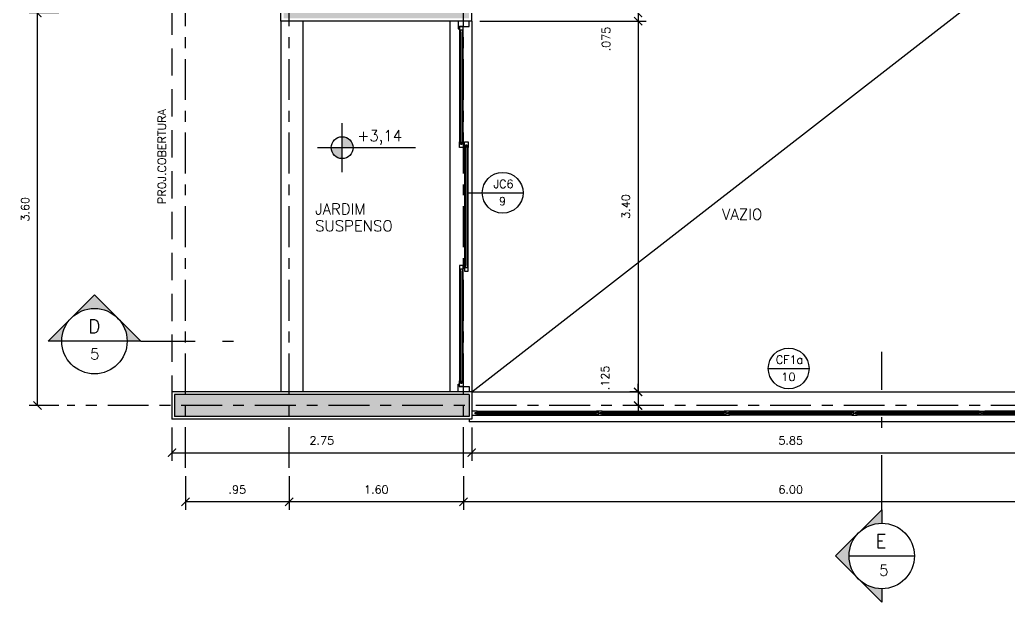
# Model space of a CAD drawing. Header units: millimetres. Extents: x 146.1 to 229.1, y 124.7 to 156.6.
# Drawn here: x 146.98 to 156.04, y 126.38 to 131.72 of the extents above; entities that cross this region are included whole.
import ezdxf
from ezdxf.enums import TextEntityAlignment as Align

# ---------------------------------------------------------------- set-up
doc = ezdxf.new("R2010")
doc.units = ezdxf.units.MM
for name, pattern in [('CENTER', [0.6, 0.375, -0.075, 0.075, -0.075]), ('DASHDOT', [1, 0.5, -0.25, 0, -0.25]), ('HIDDEN', [0.375, 0.25, -0.125])]:
    doc.linetypes.add(name, pattern=pattern)
for name, color, linetype in [('ALV', 5, 'Continuous'), ('CAIX', 2, 'Continuous'), ('CAIXN', 7, 'Continuous'), ('COTAS', 1, 'Continuous'), ('EIXOS', 141, 'CENTER'), ('LPROJ', 7, 'HIDDEN'), ('LVISTA02', 1, 'Continuous'), ('NOTAS', 2, 'Continuous'), ('REVEST', 2, 'Continuous'), ('SOLID', 8, 'Continuous'), ('TEXT', 3, 'Continuous')]:
    doc.layers.add(name, color=color, linetype=linetype)
doc.styles.add('100-50', font='romans.shx', dxfattribs={"height": 0.125})
doc.styles.add('60-50', font='romans.shx', dxfattribs={"height": 0.075})
doc.styles.add('80-50', font='romans.shx', dxfattribs={"height": 0.1})
doc.dimstyles.new('50', dxfattribs={"dimtxt": 0.1, "dimasz": 2.5, "dimexe": 1.25, "dimexo": 0.625, "dimgap": 0.075, "dimtad": 1, "dimzin": 0, "dimdsep": 46, "dimtxsty": '60-50', "dimcen": 2.5, "dimclrt": 3, "dimadec": 0, "dimazin": 0, "dimtfac": 1, "dimtmove": 0, "dimatfit": 3, "dimfxl": 1, "dimarcsym": 0})

# ---------------------------------------------------------------- blocks, each defined once
blk = doc.blocks.new('_ARCHTICK')
at = {"color": 0, "linetype": 'ByBlock', "const_width": 0.15}
blk.add_lwpolyline([(-0.5, -0.5), (0.5, 0.5)], dxfattribs=at)
blk = doc.blocks.new('*D4')
at = {"color": 0, "linetype": 'ByBlock'}
for p, q in [((151.0451, 127.226), (151.0451, 126.9154)), ((157.0451, 126.9904), (151.0451, 126.9904))]:
    blk.add_line(p, q, dxfattribs=at)
at = {"layer": 'DEFPOINTS', "color": 0, "linetype": 'ByBlock'}
for p in [(151.0451, 127.301), (157.0451, 127.301), (151.0451, 126.9904)]:
    blk.add_point(p, dxfattribs=at)
at = {"color": 0, "linetype": 'ByBlock', "xscale": 0.075, "yscale": 0.075, "zscale": 0.075, "rotation": 180}
blk.add_blockref('_ARCHTICK', (151.0451, 126.9904), dxfattribs=at)
at = {"color": 0, "linetype": 'ByBlock', "xscale": 0.075, "yscale": 0.075, "zscale": 0.075}
blk.add_blockref('_ARCHTICK', (157.0451, 126.9904), dxfattribs=at)
at = {"color": 3, "linetype": 'ByBlock', "insert": (154.0451, 127.1029), "char_height": 0.075, "attachment_point": 5, "style": '60-50'}
blk.add_mtext('6.00', dxfattribs=at)
blk = doc.blocks.new('*D5')
at = {"color": 0, "linetype": 'ByBlock'}
for p, q in [((149.4451, 127.226), (149.4451, 126.9154)), ((151.0451, 126.9904), (149.4451, 126.9904))]:
    blk.add_line(p, q, dxfattribs=at)
at = {"layer": 'DEFPOINTS', "color": 0, "linetype": 'ByBlock'}
for p in [(149.4451, 127.301), (151.0451, 127.301), (149.4451, 126.9904)]:
    blk.add_point(p, dxfattribs=at)
at = {"color": 0, "linetype": 'ByBlock', "xscale": 0.075, "yscale": 0.075, "zscale": 0.075, "rotation": 180}
blk.add_blockref('_ARCHTICK', (149.4451, 126.9904), dxfattribs=at)
at = {"color": 0, "linetype": 'ByBlock', "xscale": 0.075, "yscale": 0.075, "zscale": 0.075}
blk.add_blockref('_ARCHTICK', (151.0451, 126.9904), dxfattribs=at)
at = {"color": 3, "linetype": 'ByBlock', "insert": (150.2451, 127.1029), "char_height": 0.075, "attachment_point": 5, "style": '60-50'}
blk.add_mtext('1.60', dxfattribs=at)
blk = doc.blocks.new('*D6')
at = {"color": 0, "linetype": 'ByBlock'}
for p, q in [((148.4951, 127.226), (148.4951, 126.9154)), ((149.4451, 126.9904), (148.4951, 126.9904))]:
    blk.add_line(p, q, dxfattribs=at)
at = {"layer": 'DEFPOINTS', "color": 0, "linetype": 'ByBlock'}
for p in [(148.4951, 127.301), (149.4451, 127.301), (148.4951, 126.9904)]:
    blk.add_point(p, dxfattribs=at)
at = {"color": 0, "linetype": 'ByBlock', "xscale": 0.075, "yscale": 0.075, "zscale": 0.075, "rotation": 180}
blk.add_blockref('_ARCHTICK', (148.4951, 126.9904), dxfattribs=at)
at = {"color": 0, "linetype": 'ByBlock', "xscale": 0.075, "yscale": 0.075, "zscale": 0.075}
blk.add_blockref('_ARCHTICK', (149.4451, 126.9904), dxfattribs=at)
at = {"color": 3, "linetype": 'ByBlock', "insert": (148.9701, 127.1029), "char_height": 0.075, "attachment_point": 5, "style": '60-50'}
blk.add_mtext('.95', dxfattribs=at)
blk = doc.blocks.new('*D13')
at = {"color": 0, "linetype": 'ByBlock'}
for p, q in [((147.3346, 131.7871), (147.0617, 131.7871)), ((147.1367, 128.1871), (147.1367, 131.7871)), ((147.3346, 128.1871), (147.0617, 128.1871))]:
    blk.add_line(p, q, dxfattribs=at)
at = {"layer": 'DEFPOINTS', "color": 0, "linetype": 'ByBlock'}
for p in [(147.1367, 131.7871), (147.4096, 131.7871), (147.4096, 128.1871)]:
    blk.add_point(p, dxfattribs=at)
at = {"color": 0, "linetype": 'ByBlock', "xscale": 0.075, "yscale": 0.075, "zscale": 0.075}
for p, rotation in [((147.1367, 131.7871), 90), ((147.1367, 128.1871), 270)]:
    blk.add_blockref('_ARCHTICK', p, dxfattribs=dict(at, rotation=rotation))
at = {"color": 3, "linetype": 'ByBlock', "insert": (147.0242, 129.9871), "char_height": 0.075, "attachment_point": 5, "rotation": 90, "style": '60-50'}
blk.add_mtext('3.60', dxfattribs=at)
blk = doc.blocks.new('*D97')
at = {"color": 0, "linetype": 'ByBlock'}
for p, q in [((156.9701, 127.9871), (156.9701, 127.6795)), ((151.1201, 127.7545), (156.9701, 127.7545))]:
    blk.add_line(p, q, dxfattribs=at)
at = {"layer": 'DEFPOINTS', "color": 0, "linetype": 'ByBlock'}
for p in [(151.1201, 128.0621), (156.9701, 128.0621), (156.9701, 127.7545)]:
    blk.add_point(p, dxfattribs=at)
at = {"color": 0, "linetype": 'ByBlock', "xscale": 0.075, "yscale": 0.075, "zscale": 0.075, "rotation": 180}
blk.add_blockref('_ARCHTICK', (151.1201, 127.7545), dxfattribs=at)
at = {"color": 0, "linetype": 'ByBlock', "xscale": 0.075, "yscale": 0.075, "zscale": 0.075}
blk.add_blockref('_ARCHTICK', (156.9701, 127.7545), dxfattribs=at)
at = {"color": 3, "linetype": 'ByBlock', "insert": (154.0451, 127.867), "char_height": 0.075, "attachment_point": 5, "style": '60-50'}
blk.add_mtext('5.85', dxfattribs=at)
blk = doc.blocks.new('*D100')
at = {"color": 0, "linetype": 'ByBlock'}
for p, q in [((148.3701, 127.9871), (148.3701, 127.6795)), ((151.1201, 127.9871), (151.1201, 127.6795)), ((148.3701, 127.7545), (151.1201, 127.7545))]:
    blk.add_line(p, q, dxfattribs=at)
at = {"layer": 'DEFPOINTS', "color": 0, "linetype": 'ByBlock'}
for p in [(148.3701, 128.0621), (151.1201, 128.0621), (151.1201, 127.7545)]:
    blk.add_point(p, dxfattribs=at)
at = {"color": 0, "linetype": 'ByBlock', "xscale": 0.075, "yscale": 0.075, "zscale": 0.075, "rotation": 180}
blk.add_blockref('_ARCHTICK', (148.3701, 127.7545), dxfattribs=at)
at = {"color": 0, "linetype": 'ByBlock', "xscale": 0.075, "yscale": 0.075, "zscale": 0.075}
blk.add_blockref('_ARCHTICK', (151.1201, 127.7545), dxfattribs=at)
at = {"color": 3, "linetype": 'ByBlock', "insert": (149.7451, 127.867), "char_height": 0.075, "attachment_point": 5, "style": '60-50'}
blk.add_mtext('2.75', dxfattribs=at)
blk = doc.blocks.new('*D102')
at = {"color": 0, "linetype": 'ByBlock'}
for p, q in [((152.6452, 131.7871), (152.6452, 131.8621)), ((152.6452, 131.7871), (152.6452, 131.7121)), ((151.1951, 131.7121), (152.7202, 131.7121)), ((152.6452, 131.7121), (152.6452, 131.6371))]:
    blk.add_line(p, q, dxfattribs=at)
at = {"layer": 'DEFPOINTS', "color": 0, "linetype": 'ByBlock'}
for p in [(152.6452, 131.7871), (151.1201, 131.7121), (152.6452, 131.7121)]:
    blk.add_point(p, dxfattribs=at)
at = {"color": 0, "linetype": 'ByBlock', "xscale": 0.075, "yscale": 0.075, "zscale": 0.075}
for p, rotation in [((152.6452, 131.7871), 270), ((152.6452, 131.7121), 90)]:
    blk.add_blockref('_ARCHTICK', p, dxfattribs=dict(at, rotation=rotation))
at = {"color": 3, "linetype": 'ByBlock', "insert": (152.3518, 131.548), "char_height": 0.075, "attachment_point": 5, "rotation": 90, "style": '60-50'}
blk.add_mtext('.075', dxfattribs=at)
blk = doc.blocks.new('*D103')
at = {"color": 0, "linetype": 'ByBlock'}
for p, q in [((152.6452, 131.7121), (152.6452, 128.3121)), ((152.6393, 128.3121), (152.5702, 128.3121))]:
    blk.add_line(p, q, dxfattribs=at)
at = {"layer": 'DEFPOINTS', "color": 0, "linetype": 'ByBlock'}
for p in [(151.1201, 131.7121), (152.6452, 128.3121), (152.7143, 128.3121)]:
    blk.add_point(p, dxfattribs=at)
at = {"color": 0, "linetype": 'ByBlock', "xscale": 0.075, "yscale": 0.075, "zscale": 0.075}
for p, rotation in [((152.6452, 131.7121), 90), ((152.6452, 128.3121), 270)]:
    blk.add_blockref('_ARCHTICK', p, dxfattribs=dict(at, rotation=rotation))
at = {"color": 3, "linetype": 'ByBlock', "insert": (152.5327, 130.0121), "char_height": 0.075, "attachment_point": 5, "rotation": 90, "style": '60-50'}
blk.add_mtext('3.40', dxfattribs=at)
blk = doc.blocks.new('*D104')
at = {"color": 0, "linetype": 'ByBlock'}
for p, q in [((152.6452, 128.3121), (152.6452, 128.3871)), ((152.6452, 128.3121), (152.6452, 128.1871)), ((152.5743, 128.1871), (152.5702, 128.1871)), ((152.6452, 128.1871), (152.6452, 128.1121))]:
    blk.add_line(p, q, dxfattribs=at)
at = {"layer": 'DEFPOINTS', "color": 0, "linetype": 'ByBlock'}
for p in [(152.7143, 128.3121), (152.6452, 128.1871), (152.6493, 128.1871)]:
    blk.add_point(p, dxfattribs=at)
at = {"color": 0, "linetype": 'ByBlock', "xscale": 0.075, "yscale": 0.075, "zscale": 0.075}
for p, rotation in [((152.6452, 128.3121), 270), ((152.6452, 128.1871), 90)]:
    blk.add_blockref('_ARCHTICK', p, dxfattribs=dict(at, rotation=rotation))
at = {"color": 3, "linetype": 'ByBlock', "insert": (152.3433, 128.4399), "char_height": 0.075, "attachment_point": 5, "rotation": 90, "style": '60-50'}
blk.add_mtext('.125', dxfattribs=at)

msp = doc.modelspace()

# ---------------------------------------------------------------- hatches: boundary and pattern name
at = {"layer": 'NOTAS'}
h = msp.add_hatch(color=1, dxfattribs=at)
h.paths.add_polyline_path([(149.9311, 130.4519), (149.9311, 130.5519), (149.8311, 130.5519, 0.414214)])
h.paths.add_polyline_path([(149.9311, 130.6519), (149.9311, 130.5519), (150.0311, 130.5519, 0.414214)])
h = msp.add_hatch(color=1, dxfattribs=at)
h.paths.add_polyline_path([(147.8719, 128.9897), (147.6598, 129.2019), (147.4477, 128.9897, -0.414214)])
h.paths.add_polyline_path([(147.4477, 128.9897), (147.2355, 128.7776), (147.3598, 128.7776, -0.198912)])
h.paths.add_polyline_path([(147.9598, 128.7776), (148.0841, 128.7776), (147.8719, 128.9897, -0.198912)])
h = msp.add_hatch(color=1, dxfattribs=at)
h.paths.add_polyline_path([(154.6681, 127.0197), (154.456, 126.8076), (154.6681, 126.5954, -0.414214)])
h.paths.add_polyline_path([(154.6681, 126.5954), (154.8802, 126.3833), (154.8802, 126.5076, -0.198912)])
h.paths.add_polyline_path([(154.8802, 127.1076), (154.8802, 127.2318), (154.6681, 127.0197, -0.198912)])
at = {"layer": 'SOLID'}
h = msp.add_hatch(color=256, dxfattribs=at)
h.paths.add_polyline_path([(148.5951, 138.7371), (148.3951, 138.7371), (148.3951, 134.6371), (150.9951, 134.6371), (150.9951, 134.6046), (151.0951, 134.6046), (151.0951, 134.6371), (151.1451, 134.6371), (151.1451, 134.7371), (148.5951, 134.7371)])
h.paths.add_polyline_path([(149.4951, 132.9971), (149.6067, 132.9971), (149.6067, 133.0871), (149.3951, 133.0871), (149.3951, 131.7371), (151.0951, 131.7371), (151.0951, 133.6546), (150.9951, 133.6546), (150.9951, 133.0871), (150.7381, 133.0871), (150.7381, 132.9971), (150.9951, 132.9971), (150.9951, 131.8371), (149.4951, 131.8371)])
h.paths.add_polyline_path([(148.3951, 128.2871), (148.3951, 128.0871), (151.0951, 128.0871), (151.0951, 128.2871)])

# ---------------------------------------------------------------- linework, layer by layer
at = {"layer": 'ALV'}
for p, q in [((151.0951, 128.2871), (148.3951, 128.2871)), ((148.3951, 128.2871), (148.3951, 128.0871)), ((151.0951, 128.2871), (151.0951, 128.0871)), ((151.0951, 128.0871), (148.3951, 128.0871))]:
    msp.add_line(p, q, dxfattribs=at)
at = {"layer": 'CAIX'}
for p, q in [((151.0426, 131.6621), (151.0076, 131.6621)), ((151.0076, 131.6621), (151.0076, 131.6121)), ((151.0176, 131.6121), (151.0176, 131.6321)), ((151.0176, 131.6321), (151.0326, 131.6321)), ((151.0326, 131.6321), (151.0326, 131.6121)), ((151.0426, 131.6121), (151.0426, 131.6621)), ((151.0076, 131.6121), (151.0176, 131.6121)), ((151.0176, 131.6121), (151.0176, 130.6038)), ((151.0326, 131.6121), (151.0326, 130.6038)), ((151.0326, 131.6121), (151.0426, 131.6121)), ((151.0626, 129.4704), (151.0626, 130.5538)), ((151.0776, 129.4704), (151.0776, 130.5538)), ((151.0176, 128.4121), (151.0176, 129.4204)), ((151.0326, 128.4121), (151.0326, 129.4204)), ((151.0076, 128.3621), (151.0076, 128.4121)), ((151.0076, 128.4121), (151.0176, 128.4121)), ((151.0426, 128.3621), (151.0076, 128.3621)), ((151.0176, 128.4121), (151.0176, 128.3921)), ((151.0176, 128.3921), (151.0326, 128.3921)), ((151.0326, 128.3921), (151.0326, 128.4121)), ((151.0326, 128.4121), (151.0426, 128.4121)), ((151.0426, 128.4121), (151.0426, 128.3621)), ((151.1201, 128.1346), (151.1201, 128.0996)), ((151.1701, 128.1346), (151.1201, 128.1346)), ((151.1201, 128.0996), (151.1701, 128.0996)), ((151.1501, 128.1096), (151.1501, 128.1246)), ((151.1501, 128.1246), (151.1701, 128.1246)), ((151.1701, 128.1096), (151.1501, 128.1096)), ((151.1701, 128.1246), (151.1701, 128.1346)), ((151.1701, 128.1246), (152.2651, 128.1246)), ((151.1701, 128.1096), (152.2651, 128.1096)), ((151.1701, 128.0996), (151.1701, 128.1096)), ((152.3151, 128.1346), (152.2651, 128.1346)), ((152.2651, 128.1246), (152.2651, 128.1346)), ((152.2851, 128.1246), (152.2651, 128.1246)), ((152.2651, 128.0996), (152.2651, 128.1096)), ((152.2651, 128.1096), (152.2851, 128.1096)), ((152.2651, 128.0996), (152.3151, 128.0996)), ((152.2851, 128.1096), (152.2851, 128.1246)), ((152.2951, 128.1246), (152.3151, 128.1246)), ((152.2951, 128.1096), (152.2951, 128.1246)), ((152.3151, 128.1096), (152.2951, 128.1096)), ((152.3151, 128.1246), (152.3151, 128.1346)), ((152.3151, 128.1246), (153.4351, 128.1246)), ((152.3151, 128.1096), (153.4351, 128.1096)), ((152.3151, 128.0996), (152.3151, 128.1096)), ((153.4851, 128.1346), (153.4351, 128.1346)), ((153.4351, 128.1246), (153.4351, 128.1346)), ((153.4551, 128.1246), (153.4351, 128.1246)), ((153.4351, 128.0996), (153.4351, 128.1096)), ((153.4351, 128.1096), (153.4551, 128.1096)), ((153.4351, 128.0996), (153.4851, 128.0996)), ((153.4551, 128.1096), (153.4551, 128.1246)), ((153.4651, 128.1246), (153.4851, 128.1246)), ((153.4651, 128.1096), (153.4651, 128.1246)), ((153.4851, 128.1096), (153.4651, 128.1096)), ((153.4851, 128.1246), (153.4851, 128.1346)), ((154.6051, 128.1246), (153.4851, 128.1246)), ((154.6051, 128.1096), (153.4851, 128.1096)), ((153.4851, 128.0996), (153.4851, 128.1096)), ((154.6551, 128.1346), (154.6051, 128.1346)), ((154.6051, 128.1246), (154.6051, 128.1346)), ((154.6251, 128.1246), (154.6051, 128.1246)), ((154.6051, 128.0996), (154.6051, 128.1096)), ((154.6051, 128.1096), (154.6251, 128.1096)), ((154.6051, 128.0996), (154.6551, 128.0996)), ((154.6251, 128.1096), (154.6251, 128.1246)), ((154.6351, 128.1246), (154.6551, 128.1246)), ((154.6351, 128.1096), (154.6351, 128.1246)), ((154.6551, 128.1096), (154.6351, 128.1096)), ((154.6551, 128.1246), (154.6551, 128.1346)), ((155.7751, 128.1246), (154.6551, 128.1246)), ((155.7751, 128.1096), (154.6551, 128.1096)), ((154.6551, 128.0996), (154.6551, 128.1096)), ((155.7751, 128.1346), (155.8251, 128.1346)), ((155.7751, 128.1246), (155.7751, 128.1346)), ((155.7951, 128.1246), (155.7751, 128.1246)), ((155.7751, 128.0996), (155.7751, 128.1096)), ((155.7751, 128.1096), (155.7951, 128.1096)), ((155.8251, 128.0996), (155.7751, 128.0996)), ((155.7951, 128.1096), (155.7951, 128.1246)), ((155.8051, 128.1096), (155.8051, 128.1246)), ((155.8051, 128.1246), (155.8251, 128.1246)), ((155.8251, 128.1096), (155.8051, 128.1096)), ((155.8251, 128.1246), (155.8251, 128.1346)), ((156.9201, 128.1246), (155.8251, 128.1246)), ((156.9201, 128.1096), (155.8251, 128.1096)), ((155.8251, 128.0996), (155.8251, 128.1096))]:
    msp.add_line(p, q, dxfattribs=at)
at = {"layer": 'CAIX', "color": 1}
for p, q in [((151.1701, 128.1346), (152.2651, 128.1346)), ((151.1701, 128.0996), (152.2651, 128.0996)), ((152.3151, 128.1346), (153.4351, 128.1346)), ((152.3151, 128.0996), (153.4351, 128.0996)), ((154.6051, 128.1346), (153.4851, 128.1346)), ((154.6051, 128.0996), (153.4851, 128.0996)), ((155.7751, 128.1346), (154.6551, 128.1346)), ((155.7751, 128.0996), (154.6551, 128.0996)), ((156.9201, 128.1346), (155.8251, 128.1346)), ((156.9201, 128.0996), (155.8251, 128.0996))]:
    msp.add_line(p, q, dxfattribs=at)
at = {"layer": 'CAIX'}
for points in [[(150.9951, 131.7121), (150.9951, 131.6421), (151.0051, 131.6421), (151.0051, 131.6621), (151.0951, 131.6621), (151.0951, 131.7121)], [(150.9951, 128.3121), (150.9951, 128.3821), (151.0051, 128.3821), (151.0051, 128.3621), (151.0951, 128.3621), (151.0951, 128.3121)]]:
    msp.add_lwpolyline(points, dxfattribs=at)
for points in [[(151.0326, 130.5838), (151.0326, 130.6038), (151.0426, 130.6038), (151.0426, 130.5538), (151.0076, 130.5538), (151.0076, 130.6038), (151.0176, 130.6038), (151.0176, 130.5838)], [(151.0626, 130.5738), (151.0626, 130.5538), (151.0526, 130.5538), (151.0526, 130.6038), (151.0876, 130.6038), (151.0876, 130.5538), (151.0776, 130.5538), (151.0776, 130.5738)], [(151.0326, 129.4404), (151.0326, 129.4204), (151.0426, 129.4204), (151.0426, 129.4704), (151.0076, 129.4704), (151.0076, 129.4204), (151.0176, 129.4204), (151.0176, 129.4404)], [(151.0626, 129.4504), (151.0626, 129.4704), (151.0526, 129.4704), (151.0526, 129.4204), (151.0876, 129.4204), (151.0876, 129.4704), (151.0776, 129.4704), (151.0776, 129.4504)]]:
    msp.add_lwpolyline(points, close=True, dxfattribs=at)
at = {"layer": 'CAIXN', "color": 8, "ltscale": 0.5}
for p, q in [((151.0776, 130.138), (151.5909, 130.138)), ((153.8395, 128.5267), (154.2135, 128.5267))]:
    msp.add_line(p, q, dxfattribs=at)
for centre in [(151.4039, 130.138), (154.0265, 128.5267)]:
    msp.add_circle(centre, 0.187, dxfattribs=at)
at = {"layer": 'EIXOS'}
for p, q in [((148.4951, 127.6148), (148.4951, 141.1004)), ((149.4451, 127.6148), (149.4451, 135.472)), ((151.0451, 127.6148), (151.0451, 135.5225)), ((168.4063, 128.1871), (147.4096, 128.1871))]:
    msp.add_line(p, q, dxfattribs=at)
at = {"layer": 'LPROJ'}
msp.add_line((148.3701, 132.9621), (148.3701, 128.3121), dxfattribs=at)
at = {"layer": 'LVISTA02', "color": 2}
for p, q in [((149.3701, 131.7121), (149.3701, 128.3121)), ((151.1201, 131.7121), (151.1201, 128.3121))]:
    msp.add_line(p, q, dxfattribs=at)
at = {"layer": 'LVISTA02'}
for p, q in [((149.5701, 131.7121), (149.5701, 128.3121)), ((150.9201, 131.7121), (150.9201, 128.3121)), ((151.0076, 131.6121), (151.0076, 130.6038)), ((151.0426, 130.6038), (151.0426, 131.6121)), ((151.0526, 130.5538), (151.0526, 129.4704)), ((151.0876, 129.4704), (151.0876, 130.5538)), ((151.0076, 129.4204), (151.0076, 128.4121)), ((151.0426, 128.4121), (151.0426, 129.4204)), ((151.1201, 128.3121), (156.9451, 128.3121)), ((151.0951, 128.0621), (151.0951, 128.0371)), ((156.9951, 128.0371), (151.0951, 128.0371))]:
    msp.add_line(p, q, dxfattribs=at)
at = {"layer": 'NOTAS', "color": 8}
msp.add_line((151.1201, 128.3121), (156.9701, 132.8621), dxfattribs=at)
at = {"layer": 'NOTAS', "color": 1}
for p, q in [((149.9311, 130.3269), (149.9311, 130.7769)), ((149.7061, 130.5519), (150.6056, 130.5519))]:
    msp.add_line(p, q, dxfattribs=at)
at = {"layer": 'NOTAS', "color": 5, "linetype": 'DASHDOT'}
for p, q in [((148.0841, 128.7776), (148.9998, 128.7776)), ((154.8802, 127.2318), (154.8802, 128.6787))]:
    msp.add_line(p, q, dxfattribs=at)
at = {"layer": 'NOTAS', "color": 1, "ltscale": 0.5}
msp.add_line((154.5802, 126.8076), (155.1802, 126.8076), dxfattribs=at)
msp.add_lwpolyline([(148.0841, 128.7776), (147.2355, 128.7776), (147.6598, 129.2019)], close=True, dxfattribs=at)
msp.add_lwpolyline([(154.8802, 126.5076), (154.8802, 126.3833), (154.456, 126.8076), (154.8802, 127.2318), (154.8802, 127.1076)], dxfattribs=at)
at = {"layer": 'NOTAS', "color": 2}
msp.add_circle((149.9311, 130.5519), 0.1, dxfattribs=at)
at = {"layer": 'NOTAS', "color": 2, "ltscale": 0.5}
for centre in [(147.6598, 128.7776), (154.8802, 126.8076)]:
    msp.add_circle(centre, 0.3, dxfattribs=at)
at = {"layer": 'REVEST'}
for p, q in [((151.1201, 131.7121), (151.1201, 133.6796)), ((149.3701, 131.7121), (149.3701, 133.1121)), ((151.1201, 131.7121), (149.3701, 131.7121)), ((151.1201, 128.3121), (148.3701, 128.3121)), ((148.3701, 128.3121), (148.3701, 128.0621)), ((151.1201, 128.3121), (151.1201, 128.0621)), ((151.1201, 128.0621), (148.3701, 128.0621))]:
    msp.add_line(p, q, dxfattribs=at)

# ---------------------------------------------------------------- texts
at = {"layer": 'CAIXN', "color": 2, "ltscale": 0.5, "char_height": 0.075, "attachment_point": 5, "style": '60-50'}
for s, insert in [('JC6', (151.4118, 130.2189)), ('9', (151.4021, 130.0612)), ('CF1a', (154.0345, 128.6076)), ('10', (154.0247, 128.4499))]:
    msp.add_mtext(s, dxfattribs=dict(at, insert=insert))
at = {"layer": 'NOTAS', "color": 1, "style": '60-50'}
msp.add_text('PROJ.COBERTURA', height=0.075, rotation=90, dxfattribs=at).set_placement((148.3159, 130.0343))
at = {"layer": 'NOTAS', "color": 3, "style": '80-50'}
msp.add_text('+3,14', height=0.1, dxfattribs=at).set_placement((150.0702, 130.611))
at = {"layer": 'NOTAS', "color": 5, "ltscale": 0.5, "style": '100-50'}
for s, p in [('D', (147.6011, 128.8522)), ('E', (154.8215, 126.8822))]:
    msp.add_text(s, height=0.125, dxfattribs=at).set_placement(p)
at = {"layer": 'NOTAS', "color": 2, "ltscale": 0.5, "style": '100-50'}
for p in [(147.6631, 128.6097), (154.8991, 126.6265)]:
    msp.add_text('5', height=0.1, dxfattribs=at).set_placement(p, align=Align.CENTER)
at = {"layer": 'TEXT', "style": '80-50'}
for s, p in [('JARDIM', (149.6835, 129.9391)), ('VAZIO', (153.4156, 129.8901)), ('SUSPENSO', (149.6835, 129.7846))]:
    msp.add_text(s, height=0.1, dxfattribs=at).set_placement(p)

# ---------------------------------------------------------------- dimensions: what is measured, and where the dimension line sits
at = {"layer": 'COTAS'}
for base, p1, p2, override, picture, middle in [((147.1367, 131.7871), (147.4096, 128.1871), (147.4096, 131.7871), {"dimasz": 0.075, "dimexe": 0.075, "dimexo": 0.075, "dimzin": 4, "dimblk1": 'ARCHTICK', "dimblk2": 'ARCHTICK', "dimsah": 1, "dimtmove": 2}, '*D13', (147.0242, 129.9871)), ((152.6452, 128.3121), (151.1201, 131.7121), (152.7143, 128.3121), {"dimasz": 0.075, "dimexe": 0.075, "dimexo": 0.075, "dimzin": 4, "dimblk1": 'ARCHTICK', "dimblk2": 'ARCHTICK', "dimsah": 1, "dimse1": 1, "dimtofl": 0, "dimtmove": 2}, '*D103', (152.5327, 130.0121))]:
    dim = msp.add_linear_dim(base=base, p1=p1, p2=p2, angle=90, dimstyle='50', override=override, dxfattribs=at)
    dim.commit()
    dim.dimension.update_dxf_attribs({"geometry": picture, "text_midpoint": middle})
for base, p1, p2, override, picture, middle in [((152.6452, 131.7121), (152.6452, 131.7871), (151.1201, 131.7121), {"dimasz": 0.075, "dimexe": 0.075, "dimexo": 0.075, "dimdec": 3, "dimzin": 4, "dimblk1": 'ARCHTICK', "dimblk2": 'ARCHTICK', "dimsah": 1, "dimtofl": 0, "dimtmove": 2}, '*D102', (152.3518, 131.548)), ((152.6452, 128.1871), (152.7143, 128.3121), (152.6493, 128.1871), {"dimasz": 0.075, "dimexe": 0.075, "dimexo": 0.075, "dimdec": 3, "dimzin": 4, "dimblk1": 'ARCHTICK', "dimblk2": 'ARCHTICK', "dimsah": 1, "dimse1": 1, "dimtofl": 0, "dimtmove": 2}, '*D104', (152.3433, 128.4399))]:
    dim = msp.add_linear_dim(base=base, p1=p1, p2=p2, angle=90, dimstyle='50', override=override, dxfattribs=at)
    dim.commit()
    dim.dimension.update_dxf_attribs({"geometry": picture, "text_midpoint": middle, "dimtype": 160})
for base, p1, p2, override, picture, middle in [((151.1201, 127.7545), (148.3701, 128.0621), (151.1201, 128.0621), {"dimasz": 0.075, "dimexe": 0.075, "dimexo": 0.075, "dimzin": 4, "dimblk1": 'ARCHTICK', "dimblk2": 'ARCHTICK', "dimsah": 1, "dimtofl": 0, "dimtmove": 2}, '*D100', (149.7451, 127.867)), ((156.9701, 127.7545), (151.1201, 128.0621), (156.9701, 128.0621), {"dimasz": 0.075, "dimexe": 0.075, "dimexo": 0.075, "dimzin": 4, "dimblk1": 'ARCHTICK', "dimblk2": 'ARCHTICK', "dimsah": 1, "dimse1": 1, "dimtofl": 0, "dimtmove": 2}, '*D97', (154.0451, 127.867))]:
    dim = msp.add_linear_dim(base=base, p1=p1, p2=p2, dimstyle='50', override=override, dxfattribs=at)
    dim.commit()
    dim.dimension.update_dxf_attribs({"geometry": picture, "text_midpoint": middle})
for base, p1, p2, picture, middle in [((148.4951, 127.3041), (149.4451, 127.6148), (148.4951, 127.6148), '*D6', (148.9701, 127.1029)), ((149.4451, 127.3041), (151.0451, 127.6148), (149.4451, 127.6148), '*D5', (150.2451, 127.1029)), ((151.0451, 127.3041), (157.0451, 127.6148), (151.0451, 127.6148), '*D4', (154.0451, 127.1029))]:
    dim = msp.add_linear_dim(base=base, p1=p1, p2=p2, dimstyle='50', override={"dimasz": 0.075, "dimexe": 0.075, "dimexo": 0.075, "dimzin": 4, "dimblk1": 'ARCHTICK', "dimblk2": 'ARCHTICK', "dimsah": 1, "dimse1": 1, "dimtmove": 2}, dxfattribs=at)
    dim.commit()
    dim.dimension.update_dxf_attribs({"geometry": picture, "text_midpoint": middle, "insert": (0, 0.3137)})

doc.saveas('drawing.dxf')
